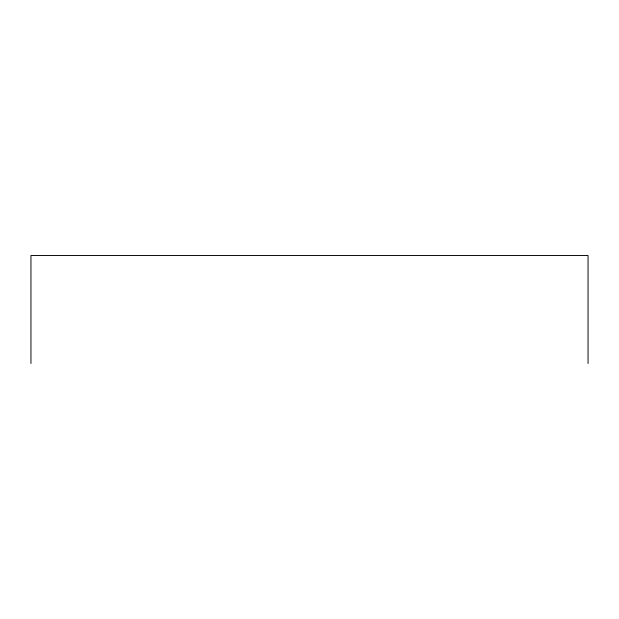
<?xml version="1.0" encoding="UTF-8"?>
<svg xmlns="http://www.w3.org/2000/svg" width="619" height="619" viewBox="0 0 619 619"><rect width="100%" height="100%" fill="white"/><g stroke="black" fill="none" stroke-linecap="round" stroke-linejoin="round"><path stroke-width="0.93" d="M588.05 363.5L588.05 255.5L30.95 255.5L30.95 363.5"/></g></svg>
